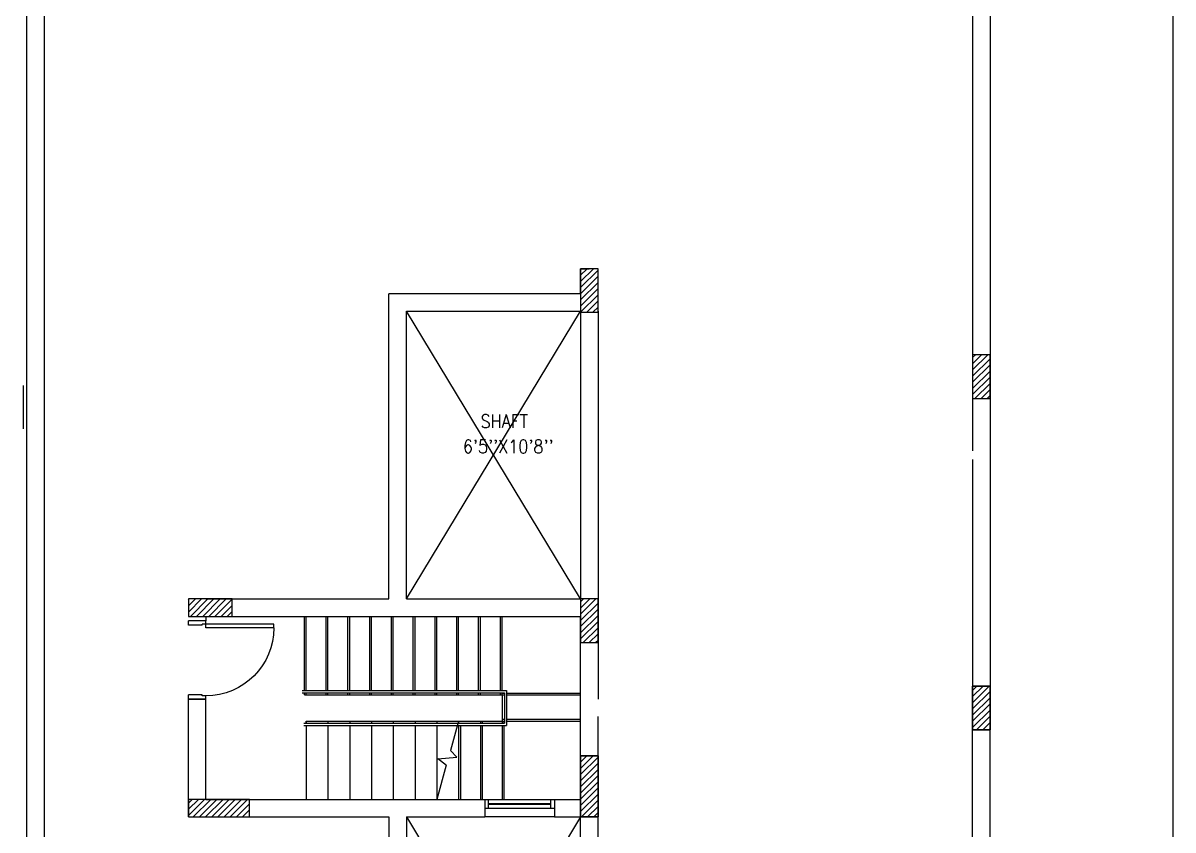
# Model space of a CAD drawing. Header units: millimetres. Extents: x -1288794 to 352264, y -1971533 to -1569871.
# Drawn here: x 312628 to 325828, y -1599033 to -1589776 of the extents above; entities that cross this region are included whole.
import ezdxf

# ---------------------------------------------------------------- set-up
doc = ezdxf.new("R2010")
doc.units = ezdxf.units.MM
doc.header["$LTSCALE"] = 500
doc.linetypes.add('CENTER', pattern=[50.8, 31.75, -6.35, 6.35, -6.35])
doc.linetypes.add('DASHED2', pattern=[9.525, 6.35, -3.175])
for name, color, linetype in [('A-ANNO-TEXT', 8, 'Continuous'), ('A-AREA', 8, 'CENTER'), ('A-DOOR', 4, 'Continuous'), ('A-FLOR-OVHD', 4, 'DASHED2'), ('A-FLOR-SPCL', 8, 'Continuous'), ('A-FLOR-STRS', 8, 'Continuous'), ('A-GLAZ', 5, 'Continuous'), ('A-WALL-FULL', 8, 'Continuous'), ('AC-CHR', 60, 'Continuous'), ('AC-CHS', 30, 'Continuous'), ('S-COL- HACT.', 9, 'Continuous'), ('S-COL.', 8, 'Continuous')]:
    doc.layers.add(name, color=color, linetype=linetype)
doc.styles.add('ROMANS', font='romans.shx', dxfattribs={"width": 0.8})
pattern_1 = [(45, (1420082.95, -1215620.816), (-35.355339, 35.355339), [])]

# ---------------------------------------------------------------- blocks, each defined once
blk = doc.blocks.new('D-90-R')
for p, q in [((-80, 980), (-40, 980)), ((-80, 980), (-80, 200)), ((-40, 980), (-40, 155)), ((-900, 200), (-860, 200)), ((-900, 200), (-900, 0)), ((-860, 200), (-860, 155)), ((-860, 155), (-850, 155)), ((-850, 155), (-850, 0)), ((-80, 200), (0, 200)), ((-50, 155), (-40, 155)), ((-50, 155), (-50, 0)), ((0, 200), (0, 0)), ((-50, 0), (0, 0)), ((-900, 0), (-850, 0))]:
    blk.add_line(p, q)
at = {"linetype": 'Continuous'}
blk.add_arc((-80, 200), 780, 90, 180, dxfattribs=at)
blk = doc.blocks.new('W-80')
for p, q in [((800, 100), (0, 100)), ((800, 0), (0, 0)), ((40, 0), (40, 100)), ((760, 100), (760, 0))]:
    blk.add_line(p, q)
at = {"linetype": 'Continuous'}
for p, q in [((760, 53), (40, 53)), ((760, 47), (40, 47))]:
    blk.add_line(p, q, dxfattribs=at)

msp = doc.modelspace()

# ---------------------------------------------------------------- hatches: boundary and pattern name
at = {"layer": 'S-COL- HACT.', "linetype": 'Continuous', "ltscale": 3}
h = msp.add_hatch(dxfattribs=at)
h.set_pattern_fill('ANSI31', color=256, scale=400, style=0)
h.set_pattern_definition(pattern_1)
h.paths.add_polyline_path([(319027.8, -1592593.6), (319027.8, -1593093.6), (319227.8, -1593093.6), (319227.8, -1592593.6)])
h = msp.add_hatch(dxfattribs=at)
h.set_pattern_fill('ANSI31', color=256, scale=400, style=0)
h.set_pattern_definition(pattern_1)
h.paths.add_polyline_path([(323527.8, -1593582.8), (323527.8, -1594082.8), (323727.8, -1594082.8), (323727.8, -1593582.8)])
h = msp.add_hatch(dxfattribs=at)
h.set_pattern_fill('ANSI31', color=256, scale=400, style=0)
h.set_pattern_definition(pattern_1)
h.paths.add_polyline_path([(314527.8, -1596582.8), (315027.8, -1596582.8), (315027.8, -1596382.8), (314527.8, -1596382.8)])
h = msp.add_hatch(dxfattribs=at)
h.set_pattern_fill('ANSI31', color=256, scale=400, style=0)
h.set_pattern_definition(pattern_1)
h.paths.add_polyline_path([(319027.8, -1596882.8), (319227.8, -1596882.8), (319227.8, -1596382.8), (319027.8, -1596382.8)])
h = msp.add_hatch(dxfattribs=at)
h.set_pattern_fill('ANSI31', color=256, scale=400, style=0)
h.set_pattern_definition(pattern_1)
h.paths.add_polyline_path([(323527.8, -1597882.8), (323527.8, -1597382.8), (323727.8, -1597382.8), (323727.8, -1597882.8)])
h = msp.add_hatch(dxfattribs=at)
h.set_pattern_fill('ANSI31', color=256, scale=400, style=0)
h.set_pattern_definition(pattern_1)
h.paths.add_polyline_path([(319027.8, -1598882.8), (319227.8, -1598882.8), (319227.8, -1598182.8), (319027.8, -1598182.8)])
h = msp.add_hatch(dxfattribs=at)
h.set_pattern_fill('ANSI31', color=256, scale=400, style=0)
h.set_pattern_definition(pattern_1)
h.paths.add_polyline_path([(314527.8, -1598882.8), (315227.8, -1598882.8), (315227.8, -1598682.8), (314527.8, -1598682.8)])

# ---------------------------------------------------------------- linework, layer by layer
at = {"layer": 'A-AREA', "ltscale": 15}
msp.add_line((325827.8, -1618632.8), (325827.8, -1575632.8), dxfattribs=at)
at = {"layer": 'A-FLOR-OVHD'}
for p, q in [((315877.8, -1597432.8), (315877.8, -1596582.8)), ((316127.8, -1597432.8), (316127.8, -1596582.8)), ((316377.8, -1597432.8), (316377.8, -1596582.8)), ((316627.8, -1597432.8), (316627.8, -1596582.8)), ((316877.8, -1597432.8), (316877.8, -1596582.8)), ((317127.8, -1597432.8), (317127.8, -1596582.8)), ((317377.8, -1597432.8), (317377.8, -1596582.8)), ((317627.8, -1597432.8), (317627.8, -1596582.8)), ((317877.8, -1597432.8), (317877.8, -1596582.8)), ((318127.8, -1597432.8), (318127.8, -1596582.8)), ((318177.8, -1597482.8), (319027.8, -1597482.8)), ((315877.8, -1597782.8), (315877.8, -1597807.8)), ((315877.8, -1597832.8), (315877.8, -1598682.8)), ((316127.8, -1597782.8), (316127.8, -1597807.8)), ((316127.8, -1597832.8), (316127.8, -1598682.8)), ((316377.8, -1597782.8), (316377.8, -1597807.8)), ((316377.8, -1597832.8), (316377.8, -1598682.8)), ((316627.8, -1597782.8), (316627.8, -1597807.8)), ((316627.8, -1597832.8), (316627.8, -1598682.8)), ((316877.8, -1597782.8), (316877.8, -1597807.8)), ((316877.8, -1597832.8), (316877.8, -1598682.8)), ((317127.8, -1597782.8), (317127.8, -1597807.8)), ((317127.8, -1597832.8), (317127.8, -1598682.8)), ((317377.8, -1597782.8), (317377.8, -1597807.8)), ((317377.8, -1597832.8), (317377.8, -1598682.8)), ((317627.8, -1597832.8), (317627.8, -1598682.8)), ((317877.8, -1597832.8), (317877.8, -1598682.8)), ((318127.8, -1597832.8), (318127.8, -1598682.8)), ((318177.8, -1597782.8), (319027.8, -1597782.8))]:
    msp.add_line(p, q, dxfattribs=at)
at = {"layer": 'A-FLOR-SPCL', "ltscale": 3}
for p, q in [((317027.8, -1596382.8), (319027.8, -1593082.8)), ((319027.8, -1596382.8), (317027.8, -1593082.8)), ((319027.8, -1598882.8), (317027.8, -1602182.8)), ((317027.8, -1598882.8), (319027.8, -1602182.8))]:
    msp.add_line(p, q, dxfattribs=at)
at = {"layer": 'A-FLOR-STRS', "ltscale": 3}
for p, q in [((315857.8, -1597432.8), (315857.8, -1596582.8)), ((316107.8, -1597432.8), (316107.8, -1596582.8)), ((316357.8, -1597432.8), (316357.8, -1596582.8)), ((316607.8, -1597432.8), (316607.8, -1596582.8)), ((316857.8, -1597432.8), (316857.8, -1596582.8)), ((317107.8, -1597432.8), (317107.8, -1596582.8)), ((317357.8, -1597432.8), (317357.8, -1596582.8)), ((317607.8, -1597432.8), (317607.8, -1596582.8)), ((317857.8, -1597432.8), (317857.8, -1596582.8)), ((318107.8, -1597432.8), (318107.8, -1596582.8)), ((315832.8, -1597432.8), (318177.8, -1597432.8)), ((315832.8, -1597457.8), (318152.8, -1597457.8)), ((315857.8, -1597482.8), (315857.8, -1597457.8)), ((315877.8, -1597482.8), (315877.8, -1597457.8)), ((316107.8, -1597482.8), (316107.8, -1597457.8)), ((316127.8, -1597482.8), (316127.8, -1597457.8)), ((316357.8, -1597482.8), (316357.8, -1597457.8)), ((316377.8, -1597482.8), (316377.8, -1597457.8)), ((316607.8, -1597482.8), (316607.8, -1597457.8)), ((316627.8, -1597482.8), (316627.8, -1597457.8)), ((316857.8, -1597482.8), (316857.8, -1597457.8)), ((316877.8, -1597482.8), (316877.8, -1597457.8)), ((317107.8, -1597482.8), (317107.8, -1597457.8)), ((317127.8, -1597482.8), (317127.8, -1597457.8)), ((317357.8, -1597482.8), (317357.8, -1597457.8)), ((317377.8, -1597482.8), (317377.8, -1597457.8)), ((317607.8, -1597482.8), (317607.8, -1597457.8)), ((317627.8, -1597482.8), (317627.8, -1597457.8)), ((317857.8, -1597482.8), (317857.8, -1597457.8)), ((317877.8, -1597482.8), (317877.8, -1597457.8)), ((318107.8, -1597482.8), (318107.8, -1597457.8)), ((318127.8, -1597482.8), (318127.8, -1597457.8)), ((318127.8, -1597462.8), (318152.8, -1597462.8)), ((318152.8, -1597457.8), (318152.8, -1597807.8)), ((318177.8, -1597432.8), (318177.8, -1597832.8)), ((318177.8, -1597462.8), (319027.8, -1597462.8)), ((315857.8, -1597482.8), (318127.8, -1597482.8)), ((318127.8, -1597482.8), (318127.8, -1597782.8)), ((318127.8, -1597482.8), (318152.8, -1597482.8)), ((315852.8, -1597807.8), (318152.8, -1597807.8)), ((315852.8, -1597832.8), (318177.8, -1597832.8)), ((315877.8, -1597782.8), (318127.8, -1597782.8)), ((315877.8, -1597807.8), (315877.8, -1597782.8)), ((317627.8, -1597782.8), (317534.1, -1598120)), ((317627.8, -1597782.8), (317627.8, -1597807.8)), ((317647.8, -1597832.8), (317647.8, -1598682.8)), ((317877.8, -1597782.8), (317877.8, -1597807.8)), ((317897.8, -1597782.8), (317897.8, -1597807.8)), ((317897.8, -1597832.8), (317897.8, -1598682.8)), ((318127.8, -1597762.8), (318152.8, -1597762.8)), ((318127.8, -1597782.8), (318127.8, -1597807.8)), ((318127.8, -1597782.8), (318152.8, -1597782.8)), ((318127.8, -1597782.8), (318127.8, -1597807.8)), ((318147.8, -1597782.8), (318147.8, -1597807.8)), ((318147.8, -1597782.8), (318147.8, -1597807.8)), ((318147.8, -1597832.8), (318147.8, -1598682.8)), ((318147.8, -1597832.8), (318147.8, -1598682.8)), ((318177.8, -1597762.8), (319027.8, -1597762.8)), ((317605.9, -1598197.6), (317534.1, -1598120)), ((317389.9, -1598218.3), (317605.9, -1598197.6)), ((317486.8, -1598290.3), (317389.9, -1598218.3)), ((317486.8, -1598290.3), (317377.8, -1598682.8))]:
    msp.add_line(p, q, dxfattribs=at)
at = {"layer": 'A-GLAZ', "ltscale": 3}
msp.add_line((318727.8, -1598882.8), (317927.8, -1598882.8), dxfattribs=at)
at = {"layer": 'A-WALL-FULL', "ltscale": 3}
for p, q in [((323727.8, -1579932.8), (323727.8, -1592679.4)), ((323727.8, -1579932.8), (323727.8, -1596341.2)), ((323527.8, -1580132.8), (323527.8, -1592679.4)), ((323527.8, -1580132.8), (323527.8, -1594682.8)), ((316827.8, -1596175.9), (316827.8, -1592882.8)), ((319027.8, -1592882.8), (316827.8, -1592882.8)), ((317027.8, -1593082.8), (319027.8, -1593082.8)), ((317027.8, -1596175.9), (317027.8, -1593082.8)), ((319027.8, -1593082.8), (319027.8, -1596382.8)), ((319227.8, -1593082.8), (319227.8, -1596382.8)), ((312627.8, -1593932.8), (312627.8, -1594432.8)), ((323527.8, -1594782.8), (323527.8, -1596341.2)), ((316827.8, -1596382.8), (316827.8, -1596175.9)), ((317027.8, -1596382.8), (317027.8, -1596175.9)), ((314727.8, -1596382.8), (316827.8, -1596382.8)), ((317027.8, -1596382.8), (319027.8, -1596382.8)), ((319227.8, -1596382.8), (319227.8, -1597532.8)), ((323527.8, -1596341.2), (323527.8, -1597532.8)), ((323727.8, -1596341.2), (323727.8, -1597632.8)), ((314727.8, -1596632.8), (314527.8, -1596632.8)), ((314727.8, -1596582.8), (319027.8, -1596582.8)), ((314727.8, -1596582.8), (314727.8, -1596632.8)), ((319027.8, -1598682.8), (319027.8, -1596582.8)), ((323527.8, -1596641.2), (323527.8, -1597532.8)), ((314527.8, -1598882.8), (314527.8, -1597532.8)), ((314527.8, -1597532.8), (314727.8, -1597532.8)), ((314727.8, -1598682.8), (314727.8, -1597532.8)), ((323727.8, -1599524.4), (323727.8, -1597632.8)), ((319227.8, -1602172.1), (319227.8, -1597732.8)), ((323527.8, -1599524.4), (323527.8, -1597732.8)), ((314727.8, -1598682.8), (317927.8, -1598682.8)), ((317927.8, -1598682.8), (317927.8, -1598882.8)), ((318727.8, -1598682.8), (319027.8, -1598682.8)), ((318727.8, -1598682.8), (318727.8, -1598882.8)), ((314727.8, -1598882.8), (316827.8, -1598882.8)), ((316827.8, -1598882.8), (316827.8, -1602382.8)), ((317027.8, -1598882.8), (317927.8, -1598882.8)), ((317027.8, -1598882.8), (317027.8, -1602182.8)), ((318727.8, -1598882.8), (319027.8, -1598882.8)), ((319027.8, -1602182.8), (319027.8, -1598882.8))]:
    msp.add_line(p, q, dxfattribs=at)
at = {"layer": 'A-WALL-FULL', "linetype": 'Continuous', "ltscale": 3}
for p, q in [((319027.8, -1592882.8), (319027.8, -1592593.6)), ((319027.8, -1592593.6), (319127.8, -1592593.6))]:
    msp.add_line(p, q, dxfattribs=at)
at = {"layer": 'AC-CHR'}
msp.add_line((312869.4, -1588682.8), (312869.4, -1606772.8), dxfattribs=at)
at = {"layer": 'AC-CHS'}
msp.add_line((312669.4, -1588482.8), (312669.4, -1606972.8), dxfattribs=at)
at = {"layer": 'S-COL.', "linetype": 'Continuous', "ltscale": 3}
for p, q in [((315027.8, -1596382.8), (314527.8, -1596382.8)), ((314527.8, -1596382.8), (314527.8, -1596582.8)), ((315027.8, -1596582.8), (315027.8, -1596382.8)), ((319027.8, -1598182.8), (319027.8, -1598882.8)), ((319227.8, -1598182.8), (319027.8, -1598182.8)), ((319027.8, -1598882.8), (319027.8, -1598182.8)), ((319027.8, -1598182.8), (319227.8, -1598182.8)), ((319027.8, -1598182.8), (319027.8, -1598882.8)), ((319227.8, -1598182.8), (319027.8, -1598182.8)), ((319027.8, -1598882.8), (319027.8, -1598182.8)), ((319027.8, -1598182.8), (319227.8, -1598182.8)), ((319227.8, -1598882.8), (319227.8, -1598182.8)), ((319227.8, -1598182.8), (319227.8, -1598882.8)), ((319227.8, -1598882.8), (319227.8, -1598182.8)), ((319227.8, -1598182.8), (319227.8, -1598882.8)), ((315227.8, -1598682.8), (314527.8, -1598682.8)), ((314527.8, -1598682.8), (314527.8, -1598882.8)), ((315227.8, -1598882.8), (315227.8, -1598682.8)), ((314527.8, -1598882.8), (315227.8, -1598882.8)), ((319027.8, -1598882.8), (319227.8, -1598882.8)), ((319227.8, -1598882.8), (319027.8, -1598882.8)), ((319027.8, -1598882.8), (319227.8, -1598882.8)), ((319227.8, -1598882.8), (319027.8, -1598882.8))]:
    msp.add_line(p, q, dxfattribs=at)
for points in [[(319027.8, -1592593.6), (319027.8, -1593093.6), (319227.8, -1593093.6), (319227.8, -1592593.6)], [(319027.8, -1592593.6), (319027.8, -1593093.6), (319227.8, -1593093.6), (319227.8, -1592593.6)], [(319027.8, -1592593.6), (319027.8, -1593093.6), (319227.8, -1593093.6), (319227.8, -1592593.6)], [(323527.8, -1593582.8), (323527.8, -1594082.8), (323727.8, -1594082.8), (323727.8, -1593582.8)], [(323527.8, -1593582.8), (323527.8, -1594082.8), (323727.8, -1594082.8), (323727.8, -1593582.8)], [(323527.8, -1593582.8), (323527.8, -1594082.8), (323727.8, -1594082.8), (323727.8, -1593582.8)], [(314527.8, -1596582.8), (315027.8, -1596582.8), (315027.8, -1596382.8), (314527.8, -1596382.8)], [(319027.8, -1596882.8), (319227.8, -1596882.8), (319227.8, -1596382.8), (319027.8, -1596382.8)], [(323527.8, -1597382.8), (323527.8, -1597882.8), (323727.8, -1597882.8), (323727.8, -1597382.8)], [(323527.8, -1597882.8), (323527.8, -1597382.8), (323727.8, -1597382.8), (323727.8, -1597882.8)], [(323527.8, -1597382.8), (323527.8, -1597882.8), (323727.8, -1597882.8), (323727.8, -1597382.8)], [(323527.8, -1597882.8), (323527.8, -1597382.8), (323727.8, -1597382.8), (323727.8, -1597882.8)], [(323527.8, -1597382.8), (323527.8, -1597882.8), (323727.8, -1597882.8), (323727.8, -1597382.8)], [(323527.8, -1597882.8), (323527.8, -1597382.8), (323727.8, -1597382.8), (323727.8, -1597882.8)], [(319027.8, -1598882.8), (319227.8, -1598882.8), (319227.8, -1598182.8), (319027.8, -1598182.8)], [(314527.8, -1598882.8), (315227.8, -1598882.8), (315227.8, -1598682.8), (314527.8, -1598682.8)]]:
    msp.add_lwpolyline(points, close=True, dxfattribs=at)

# ---------------------------------------------------------------- block references
at = {"layer": 'A-DOOR', "ltscale": 3, "xscale": -1, "rotation": 270}
msp.add_blockref('D-90-R', (314527.8, -1596632.8), dxfattribs=at)
at = {"layer": 'A-GLAZ', "ltscale": 3, "xscale": -1}
msp.add_blockref('W-80', (318727.8, -1598782.8), dxfattribs=at)

# ---------------------------------------------------------------- texts
at = {"layer": 'A-ANNO-TEXT', "style": 'ROMANS', "width": 0.9}
for s, p in [('SHAFT', (317879.2, -1594417.6)), ("6'5''X10'8''", (317676.6, -1594708.2))]:
    msp.add_text(s, height=150, dxfattribs=at).set_placement(p)

doc.saveas('drawing.dxf')
